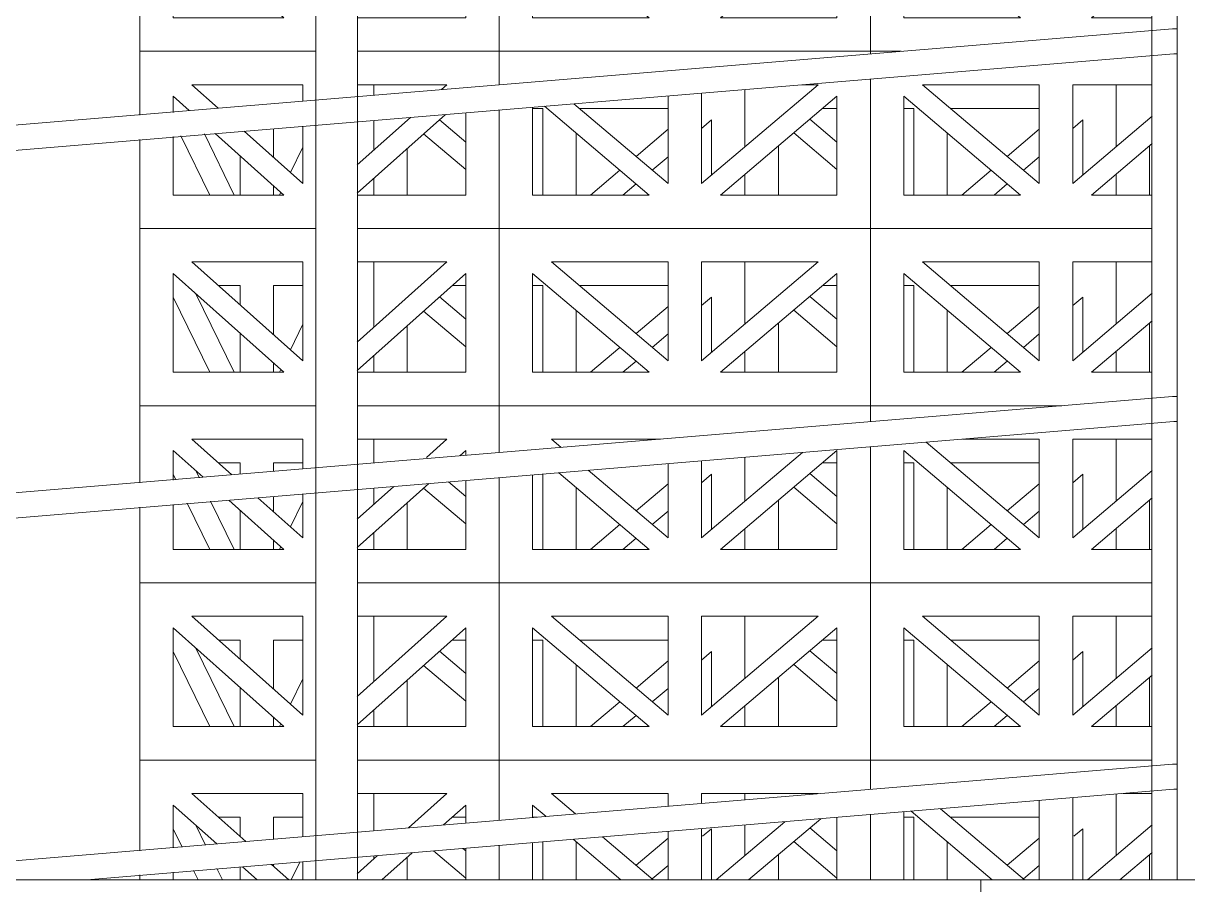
# Model space of a CAD drawing. Header units: millimetres. Extents: x -12186 to 152825, y -4386 to 9463.
# Drawn here: x 126877 to 127573, y -3 to 512 of the extents above; entities that cross this region are included whole.
import ezdxf

# ---------------------------------------------------------------- set-up
doc = ezdxf.new("R2010")
doc.units = ezdxf.units.MM
doc.linetypes.add('1000 Dashed', pattern=[2, 1, -1])
for name, color, linetype, lineweight in [('A-FLOR-HRAL', 11, 'Continuous', 5), ('A-FLOR-LEVL', 51, 'Continuous', 5), ('A-GLAZ-CURT', 52, 'Continuous', 5), ('A-WALL', 113, 'Continuous', 9)]:
    doc.layers.add(name, color=color, linetype=linetype, lineweight=lineweight)

# ---------------------------------------------------------------- blocks, each defined once
blk = doc.blocks.new('The BREEZEBLOCK Family1 - The BREEZEBLOCK Family1-V364-Section 4')
at = {"layer": 'A-GLAZ-CURT'}
for p, q in [((-31909.56, 51.3), (-31909.56, 14.56)), ((-31687.56, 14.56), (-31687.56, 51.64)), ((-31814.56, 37.47), (-31808.56, 37.47)), ((-31808.56, 37.47), (-31808.56, 0)), ((-31786.59, 37.47), (-31733.56, 37.47)), ((-31712.9, 26.07), (-31707.56, 30.6)), ((-31707.56, 30.6), (-31707.56, 0)), ((-31788.56, 0), (-31788.56, 22.73)), ((-31733.56, 24.97), (-31752.7, 8.74)), ((-31889.56, 0), (-31889.56, 15.1)), ((-31743.02, 0.54), (-31733.56, 8.56))]:
    blk.add_line(p, q, dxfattribs=at)
blk = doc.blocks.new('The BREEZEBLOCK Family1 - The BREEZEBLOCK Family1-V365-Section 4')
at = {"layer": 'A-GLAZ-CURT'}
for p, q in [((-32131.56, 51.64), (-32131.56, 47.85)), ((-31909.56, 14.56), (-31909.56, 51.3)), ((-32036.26, 37.47), (-32030.56, 37.47)), ((-32030.56, 37.47), (-32030.56, 0)), ((-32008.59, 37.47), (-31955.56, 37.47)), ((-32131.56, 32.81), (-32131.56, 14.56)), ((-32076.56, 17.34), (-32092.74, 31.05)), ((-31934.9, 26.07), (-31929.56, 30.6)), ((-31929.56, 30.6), (-31929.56, 0)), ((-32102.42, 22.85), (-32076.56, 0.93)), ((-32010.56, 0), (-32010.56, 22.73)), ((-31955.56, 24.97), (-31974.7, 8.74)), ((-32111.56, 0), (-32111.56, 15.1)), ((-31965.02, 0.54), (-31955.56, 8.56))]:
    blk.add_line(p, q, dxfattribs=at)
blk = doc.blocks.new('The BREEZEBLOCK Family1 - The BREEZEBLOCK Family1-V366-Section 4')
at = {"layer": 'A-GLAZ-CURT'}
for p, q in [((-32353.56, 51.64), (-32353.56, 29.35)), ((-32131.56, 47.85), (-32131.56, 51.64)), ((-32306.74, 37.47), (-32298.56, 37.47)), ((-32258.56, 37.47), (-32256.13, 37.47)), ((-32156.9, 26.07), (-32151.56, 30.6)), ((-32151.56, 30.6), (-32151.56, 0)), ((-32131.56, 14.56), (-32131.56, 32.81)), ((-32252.56, 22.73), (-32252.56, 0)), ((-32232.56, 0), (-32232.56, 22.73)), ((-32177.56, 24.97), (-32196.7, 8.74)), ((-32353.56, 14.32), (-32353.56, 12.6)), ((-32317.87, 17.29), (-32298.56, 0.93)), ((-32298.56, 17.34), (-32300.24, 18.76)), ((-32333.56, 0), (-32333.56, 13.53)), ((-32187.02, 0.54), (-32177.56, 8.56))]:
    blk.add_line(p, q, dxfattribs=at)
blk = doc.blocks.new('The BREEZEBLOCK Family1 - The BREEZEBLOCK Family1-1267695-Section 4')
at = {"layer": 'A-GLAZ-CURT'}
for p, q in [((-32353.56, 29.35), (-32353.56, 51.64)), ((-32446.43, 37.47), (-32433.56, 37.47)), ((-32433.56, 37.47), (-32433.56, 26.07)), ((-32413.56, 24.35), (-32413.56, 37.47)), ((-32413.56, 37.47), (-32396.06, 37.47)), ((-32473.56, 30.6), (-32468.19, 19.54)), ((-32454.16, 20.71), (-32459.95, 32.62)), ((-32353.56, 12.6), (-32353.56, 14.32)), ((-32433.56, 7.66), (-32433.56, 0)), ((-32413.56, 8.14), (-32413.56, 9.32)), ((-32397.87, 10.63), (-32403.03, 0)), ((-32461.43, 5.64), (-32458.69, 0)), ((-32444.09, 0), (-32447.4, 6.8))]:
    blk.add_line(p, q, dxfattribs=at)
blk = doc.blocks.new('The BREEZEBLOCK Family1 - The BREEZEBLOCK Family1-V371-Section 4')
at = {"layer": 'A-GLAZ-CURT'}
for p, q in [((-31909.56, 157.64), (-31909.56, 120.91)), ((-31687.56, 120.91), (-31687.56, 157.64)), ((-31814.56, 143.47), (-31808.56, 143.47)), ((-31808.56, 143.47), (-31808.56, 91.64)), ((-31786.59, 143.47), (-31733.56, 143.47)), ((-31713.56, 131.51), (-31707.56, 136.6)), ((-31707.56, 136.6), (-31707.56, 103.6)), ((-31788.56, 91.64), (-31788.56, 128.73)), ((-31733.56, 130.97), (-31752.7, 114.74)), ((-31889.56, 91.64), (-31889.56, 120.91)), ((-31743.02, 106.54), (-31733.56, 114.56)), ((-31762.39, 106.54), (-31779.96, 91.64)), ((-31909.56, 104.14), (-31909.56, 91.64)), ((-31760.59, 91.64), (-31752.7, 98.33)), ((-31687.56, 91.64), (-31687.56, 104.14))]:
    blk.add_line(p, q, dxfattribs=at)
blk = doc.blocks.new('The BREEZEBLOCK Family1 - The BREEZEBLOCK Family1-V372-Section 4')
at = {"layer": 'A-GLAZ-CURT'}
for p, q in [((-32131.56, 157.64), (-32131.56, 120.91)), ((-31909.56, 120.91), (-31909.56, 157.64)), ((-32085.17, 143.47), (-32076.56, 143.47)), ((-32036.26, 143.47), (-32030.56, 143.47)), ((-32030.56, 143.47), (-32030.56, 91.64)), ((-32008.59, 143.47), (-31955.56, 143.47)), ((-32076.56, 123.34), (-32092.74, 137.05)), ((-31935.56, 131.51), (-31929.56, 136.6)), ((-31929.56, 136.6), (-31929.56, 103.6)), ((-32102.42, 128.85), (-32076.56, 106.93)), ((-32010.56, 91.64), (-32010.56, 128.73)), ((-31955.56, 130.97), (-31974.7, 114.74)), ((-32111.56, 91.64), (-32111.56, 120.91)), ((-31965.02, 106.54), (-31955.56, 114.56)), ((-31984.39, 106.54), (-32001.96, 91.64)), ((-32131.56, 104.14), (-32131.56, 91.64)), ((-31982.59, 91.64), (-31974.7, 98.33)), ((-31909.56, 91.64), (-31909.56, 104.14))]:
    blk.add_line(p, q, dxfattribs=at)
blk = doc.blocks.new('The BREEZEBLOCK Family1 - The BREEZEBLOCK Family1-V373-Section 4')
at = {"layer": 'A-GLAZ-CURT'}
for p, q in [((-32353.56, 157.64), (-32353.56, 118.6)), ((-32131.56, 120.91), (-32131.56, 157.64)), ((-32306.74, 143.47), (-32298.56, 143.47)), ((-32258.56, 143.47), (-32252.56, 143.47)), ((-32252.56, 143.47), (-32252.56, 91.64)), ((-32230.59, 143.47), (-32177.56, 143.47)), ((-32298.56, 123.34), (-32314.32, 136.7)), ((-32157.56, 131.51), (-32151.56, 136.6)), ((-32151.56, 136.6), (-32151.56, 103.6)), ((-32323.76, 128.28), (-32298.56, 106.93)), ((-32232.56, 91.64), (-32232.56, 128.73)), ((-32177.56, 130.97), (-32196.7, 114.74)), ((-32333.56, 91.64), (-32333.56, 119.53)), ((-32187.02, 106.54), (-32177.56, 114.56)), ((-32206.39, 106.54), (-32223.96, 91.64)), ((-32353.56, 101.68), (-32353.56, 91.64)), ((-32204.59, 91.64), (-32196.7, 98.33)), ((-32131.56, 91.64), (-32131.56, 104.14))]:
    blk.add_line(p, q, dxfattribs=at)
blk = doc.blocks.new('The BREEZEBLOCK Family1 - The BREEZEBLOCK Family1-V374-Section 4')
at = {"layer": 'A-GLAZ-CURT'}
for p, q in [((-32353.56, 118.6), (-32353.56, 157.64)), ((-32446.43, 143.47), (-32433.56, 143.47)), ((-32433.56, 143.47), (-32433.56, 131.98)), ((-32413.56, 114.14), (-32413.56, 143.47)), ((-32413.56, 143.47), (-32396.06, 143.47)), ((-32473.56, 136.6), (-32451.7, 91.64)), ((-32437.11, 91.64), (-32459.95, 138.62)), ((-32396.06, 120.34), (-32403.46, 105.12)), ((-32433.56, 115.07), (-32433.56, 91.64)), ((-32353.56, 91.64), (-32353.56, 101.68)), ((-32413.56, 91.64), (-32413.56, 97.22)), ((-32409.2, 93.32), (-32410.02, 91.64))]:
    blk.add_line(p, q, dxfattribs=at)
blk = doc.blocks.new('The BREEZEBLOCK Family1 - The BREEZEBLOCK Family1-V379-Section 4')
at = {"layer": 'A-GLAZ-CURT'}
for p, q in [((-31909.56, 263.64), (-31909.56, 226.56)), ((-31687.56, 226.56), (-31687.56, 263.64)), ((-31814.56, 249.47), (-31808.56, 249.47)), ((-31808.56, 249.47), (-31808.56, 197.64)), ((-31786.59, 249.47), (-31733.56, 249.47)), ((-31733.56, 236.97), (-31752.7, 220.74)), ((-31713.56, 237.51), (-31707.56, 242.6)), ((-31707.56, 242.6), (-31707.56, 209.6)), ((-31788.56, 197.64), (-31788.56, 234.73)), ((-31889.56, 197.64), (-31889.56, 227.1)), ((-31743.02, 212.54), (-31733.56, 220.56)), ((-31909.56, 210.14), (-31909.56, 197.64)), ((-31762.39, 212.54), (-31779.96, 197.64)), ((-31687.56, 197.64), (-31687.56, 210.14)), ((-31760.59, 197.64), (-31752.7, 204.33))]:
    blk.add_line(p, q, dxfattribs=at)
blk = doc.blocks.new('The BREEZEBLOCK Family1 - The BREEZEBLOCK Family1-V380-Section 4')
at = {"layer": 'A-GLAZ-CURT'}
for p, q in [((-31909.56, 226.56), (-31909.56, 263.64)), ((-32131.56, 252.81), (-32131.56, 226.56)), ((-32085.17, 249.47), (-32076.56, 249.47)), ((-32036.26, 249.47), (-32030.56, 249.47)), ((-32030.56, 249.47), (-32030.56, 197.64)), ((-32008.59, 249.47), (-31955.56, 249.47)), ((-32076.56, 229.34), (-32092.74, 243.05)), ((-31955.56, 236.97), (-31974.7, 220.74)), ((-31935.56, 237.51), (-31929.56, 242.6)), ((-31929.56, 242.6), (-31929.56, 209.6)), ((-32102.42, 234.85), (-32076.56, 212.93)), ((-32010.56, 197.64), (-32010.56, 234.73)), ((-32111.56, 197.64), (-32111.56, 227.1)), ((-31965.02, 212.54), (-31955.56, 220.56)), ((-32131.56, 210.14), (-32131.56, 197.64)), ((-31984.39, 212.54), (-32001.96, 197.64)), ((-31909.56, 197.64), (-31909.56, 210.14)), ((-31982.59, 197.64), (-31974.7, 204.33))]:
    blk.add_line(p, q, dxfattribs=at)
blk = doc.blocks.new('The BREEZEBLOCK Family1 - The BREEZEBLOCK Family1-V381-Section 4')
at = {"layer": 'A-GLAZ-CURT'}
for p, q in [((-32353.56, 263.64), (-32353.56, 249.35)), ((-32131.56, 226.56), (-32131.56, 252.81)), ((-32298.56, 229.34), (-32308.83, 238.04)), ((-32252.56, 242.73), (-32252.56, 197.64)), ((-32177.56, 236.97), (-32196.7, 220.74)), ((-32157.56, 237.51), (-32151.56, 242.6)), ((-32151.56, 242.6), (-32151.56, 209.6)), ((-32353.56, 234.32), (-32353.56, 224.6)), ((-32323.76, 234.28), (-32298.56, 212.93)), ((-32232.56, 197.64), (-32232.56, 234.73)), ((-32333.56, 197.64), (-32333.56, 225.53)), ((-32187.02, 212.54), (-32177.56, 220.56)), ((-32206.39, 212.54), (-32223.96, 197.64)), ((-32131.56, 197.64), (-32131.56, 210.14)), ((-32353.56, 207.68), (-32353.56, 197.64)), ((-32204.59, 197.64), (-32196.7, 204.33))]:
    blk.add_line(p, q, dxfattribs=at)
blk = doc.blocks.new('The BREEZEBLOCK Family1 - The BREEZEBLOCK Family1-V382-Section 4')
at = {"layer": 'A-GLAZ-CURT'}
for p, q in [((-32353.56, 249.35), (-32353.56, 263.64)), ((-32457.9, 240.4), (-32459.95, 244.62)), ((-32446.43, 249.47), (-32433.56, 249.47)), ((-32433.56, 249.47), (-32433.56, 242.69)), ((-32413.56, 244.35), (-32413.56, 249.47)), ((-32413.56, 249.47), (-32396.06, 249.47)), ((-32473.56, 242.6), (-32471.93, 239.23)), ((-32353.56, 224.6), (-32353.56, 234.32)), ((-32465.16, 225.32), (-32451.7, 197.64)), ((-32437.11, 197.64), (-32451.14, 226.49)), ((-32413.56, 220.14), (-32413.56, 229.32)), ((-32396.06, 226.34), (-32403.46, 211.12)), ((-32433.56, 221.07), (-32433.56, 197.64)), ((-32413.56, 197.64), (-32413.56, 203.22)), ((-32353.56, 197.64), (-32353.56, 207.68)), ((-32409.2, 199.32), (-32410.02, 197.64))]:
    blk.add_line(p, q, dxfattribs=at)
blk = doc.blocks.new('The BREEZEBLOCK Family1 - The BREEZEBLOCK Family1-V389-Section 4')
at = {"layer": 'A-GLAZ-CURT'}
for p, q in [((-31909.56, 369.64), (-31909.56, 332.56)), ((-31687.56, 332.56), (-31687.56, 369.64)), ((-31814.56, 355.47), (-31808.56, 355.47)), ((-31808.56, 355.47), (-31808.56, 307.49)), ((-31786.59, 355.47), (-31733.56, 355.47)), ((-31713.56, 343.51), (-31707.56, 348.6)), ((-31707.56, 348.6), (-31707.56, 315.6)), ((-31733.56, 342.97), (-31752.7, 326.74)), ((-31788.56, 307.49), (-31788.56, 340.73)), ((-31889.56, 303.64), (-31889.56, 333.1)), ((-31743.02, 318.54), (-31733.56, 326.56)), ((-31909.56, 316.14), (-31909.56, 303.64)), ((-31762.39, 318.54), (-31775.42, 307.49)), ((-31687.56, 307.16), (-31687.56, 316.14)), ((-31756.06, 307.48), (-31752.7, 310.33))]:
    blk.add_line(p, q, dxfattribs=at)
blk = doc.blocks.new('The BREEZEBLOCK Family1 - The BREEZEBLOCK Family1-V390-Section 4')
at = {"layer": 'A-GLAZ-CURT'}
for p, q in [((-32131.56, 369.64), (-32131.56, 332.56)), ((-31909.56, 332.56), (-31909.56, 369.64)), ((-32085.17, 355.47), (-32076.56, 355.47)), ((-32036.26, 355.47), (-32030.56, 355.47)), ((-32030.56, 355.47), (-32030.56, 303.64)), ((-32008.59, 355.47), (-31955.56, 355.47)), ((-32076.56, 335.34), (-32092.74, 349.05)), ((-31935.56, 343.51), (-31929.56, 348.6)), ((-31929.56, 348.6), (-31929.56, 315.6)), ((-31955.56, 342.97), (-31974.7, 326.74)), ((-32102.42, 340.85), (-32076.56, 318.93)), ((-32010.56, 303.64), (-32010.56, 340.73)), ((-32111.56, 303.64), (-32111.56, 333.1)), ((-31965.02, 318.54), (-31955.56, 326.56)), ((-32131.56, 316.14), (-32131.56, 303.64)), ((-31984.39, 318.54), (-32001.96, 303.64)), ((-31909.56, 303.64), (-31909.56, 316.14)), ((-31982.59, 303.64), (-31974.7, 310.33))]:
    blk.add_line(p, q, dxfattribs=at)
blk = doc.blocks.new('The BREEZEBLOCK Family1 - The BREEZEBLOCK Family1-V391-Section 4')
at = {"layer": 'A-GLAZ-CURT'}
for p, q in [((-32353.56, 369.64), (-32353.56, 330.6)), ((-32131.56, 332.56), (-32131.56, 369.64)), ((-32306.74, 355.47), (-32298.56, 355.47)), ((-32258.56, 355.47), (-32252.56, 355.47)), ((-32252.56, 355.47), (-32252.56, 303.64)), ((-32230.59, 355.47), (-32177.56, 355.47)), ((-32298.56, 335.34), (-32314.32, 348.7)), ((-32157.56, 343.51), (-32151.56, 348.6)), ((-32151.56, 348.6), (-32151.56, 315.6)), ((-32177.56, 342.97), (-32196.7, 326.74)), ((-32323.76, 340.28), (-32298.56, 318.93)), ((-32232.56, 303.64), (-32232.56, 340.73)), ((-32333.56, 303.64), (-32333.56, 331.53)), ((-32187.02, 318.54), (-32177.56, 326.56)), ((-32353.56, 313.68), (-32353.56, 303.64)), ((-32206.39, 318.54), (-32223.96, 303.64)), ((-32131.56, 303.64), (-32131.56, 316.14)), ((-32204.59, 303.64), (-32196.7, 310.33))]:
    blk.add_line(p, q, dxfattribs=at)
blk = doc.blocks.new('The BREEZEBLOCK Family1 - The BREEZEBLOCK Family1-V392-Section 4')
at = {"layer": 'A-GLAZ-CURT'}
for p, q in [((-31909.56, 438.56), (-31909.56, 475.64)), ((-32131.56, 472.81), (-32131.56, 438.56)), ((-32085.17, 461.47), (-32076.56, 461.47)), ((-32036.26, 461.47), (-32030.56, 461.47)), ((-32030.56, 461.47), (-32030.56, 409.64)), ((-32008.59, 461.47), (-31955.56, 461.47)), ((-32076.56, 441.34), (-32092.74, 455.05)), ((-31935.56, 449.51), (-31929.56, 454.6)), ((-31929.56, 454.6), (-31929.56, 421.6)), ((-32102.42, 446.85), (-32076.56, 424.93)), ((-32010.56, 409.64), (-32010.56, 446.73)), ((-31955.56, 448.97), (-31974.7, 432.74)), ((-32111.56, 409.64), (-32111.56, 439.1)), ((-31965.02, 424.54), (-31955.56, 432.56)), ((-32131.56, 422.14), (-32131.56, 409.64)), ((-31984.39, 424.54), (-32001.96, 409.64)), ((-31909.56, 409.64), (-31909.56, 422.14)), ((-31982.59, 409.64), (-31974.7, 416.33))]:
    blk.add_line(p, q, dxfattribs=at)
blk = doc.blocks.new('The BREEZEBLOCK Family1 - The BREEZEBLOCK Family1-V393-Section 4')
at = {"layer": 'A-GLAZ-CURT'}
for p, q in [((-32353.56, 475.64), (-32353.56, 469.35)), ((-32131.56, 438.56), (-32131.56, 472.81)), ((-32258.56, 461.47), (-32252.56, 461.47)), ((-32252.56, 461.47), (-32252.56, 409.64)), ((-32230.59, 461.47), (-32177.56, 461.47)), ((-32353.56, 454.32), (-32353.56, 436.6)), ((-32298.56, 441.34), (-32314.32, 454.7)), ((-32157.56, 449.51), (-32151.56, 454.6)), ((-32151.56, 454.6), (-32151.56, 421.6)), ((-32323.76, 446.28), (-32298.56, 424.93)), ((-32232.56, 409.64), (-32232.56, 446.73)), ((-32177.56, 448.97), (-32196.7, 432.74)), ((-32333.56, 409.64), (-32333.56, 437.53)), ((-32187.02, 424.54), (-32177.56, 432.56)), ((-32353.56, 419.68), (-32353.56, 409.64)), ((-32206.39, 424.54), (-32223.96, 409.64)), ((-32131.56, 409.64), (-32131.56, 422.14)), ((-32204.59, 409.64), (-32196.7, 416.33))]:
    blk.add_line(p, q, dxfattribs=at)
blk = doc.blocks.new('The BREEZEBLOCK Family1 - The BREEZEBLOCK Family1-V394-Section 4')
at = {"layer": 'A-GLAZ-CURT'}
for p, q in [((-32353.56, 469.35), (-32353.56, 475.64)), ((-32353.56, 436.6), (-32353.56, 454.32)), ((-32437.11, 409.64), (-32454.88, 446.18)), ((-32413.56, 432.14), (-32413.56, 449.32)), ((-32468.9, 445.01), (-32451.7, 409.64)), ((-32433.56, 433.07), (-32433.56, 409.64)), ((-32396.06, 438.34), (-32403.46, 423.12)), ((-32353.56, 409.64), (-32353.56, 419.68)), ((-32413.56, 409.64), (-32413.56, 415.22)), ((-32409.2, 411.32), (-32410.02, 409.64))]:
    blk.add_line(p, q, dxfattribs=at)
blk = doc.blocks.new('The BREEZEBLOCK Family1 - The BREEZEBLOCK Family1-V439-Section 4')
at = {"layer": 'A-GLAZ-CURT'}
for p, q in [((-31887.97, 71.64), (-32056.56, 71.64)), ((-32056.56, 71.64), (-32056.56, 54.1)), ((-31834.56, 71.64), (-31848.06, 71.64)), ((-31834.56, 0), (-31834.56, 71.64)), ((-31935.56, 0), (-31935.56, 49.14)), ((-31905.48, 51.64), (-31887.97, 51.64)), ((-31964.39, 0), (-32014.59, 42.55)), ((-31955.56, 47.47), (-31955.56, 0)), ((-32056.56, 39.06), (-32056.56, 0)), ((-32036.56, 0), (-32036.56, 40.72)), ((-32032.22, 41.08), (-31983.75, 0)), ((-31887.97, 32.86), (-31926.74, 0)), ((-31907.37, 0), (-31887.97, 16.45))]:
    blk.add_line(p, q, dxfattribs=at)
blk = doc.blocks.new('The BREEZEBLOCK Family1 - The BREEZEBLOCK Family1-V440-Section 4')
at = {"layer": 'A-GLAZ-CURT'}
for p, q in [((-32056.56, 71.64), (-32278.56, 71.64)), ((-32278.56, 71.64), (-32278.56, 35.6)), ((-32056.56, 54.1), (-32056.56, 71.64)), ((-32232.88, 39.41), (-32247.31, 51.64)), ((-32247.31, 51.64), (-32177.56, 51.64)), ((-32177.56, 51.64), (-32177.56, 44.02)), ((-32157.56, 45.69), (-32157.56, 51.64)), ((-32157.56, 51.64), (-32087.81, 51.64)), ((-32258.56, 37.27), (-32258.56, 44.77)), ((-32258.56, 44.77), (-32250.51, 37.94)), ((-32129.37, 0), (-32086.21, 36.59)), ((-32076.56, 37.39), (-32076.56, 0)), ((-32056.56, 0), (-32056.56, 39.06)), ((-32177.56, 28.98), (-32177.56, 0)), ((-32157.56, 0), (-32157.56, 30.64)), ((-32107.68, 34.8), (-32148.74, 0)), ((-32258.56, 0), (-32258.56, 22.23)), ((-32234.36, 24.25), (-32205.75, 0)), ((-32186.39, 0), (-32216.73, 25.72)), ((-32278.56, 20.57), (-32278.56, 0))]:
    blk.add_line(p, q, dxfattribs=at)
blk = doc.blocks.new('The BREEZEBLOCK Family1 - The BREEZEBLOCK Family1-1267697-Section 4')
at = {"layer": 'A-GLAZ-CURT'}
for p, q in [((-32387.97, 71.64), (-32493.56, 71.64)), ((-32493.56, 71.64), (-32493.56, 17.43)), ((-32278.56, 71.64), (-32363.6, 71.64)), ((-32278.56, 35.6), (-32278.56, 71.64)), ((-32430.18, 22.97), (-32462.31, 51.64)), ((-32462.31, 51.64), (-32396.06, 51.64)), ((-32396.06, 51.64), (-32396.06, 26.07)), ((-32363.6, 51.64), (-32309.81, 51.64)), ((-32309.81, 51.64), (-32332.86, 31.08)), ((-32473.56, 19.1), (-32473.56, 44.77)), ((-32473.56, 44.77), (-32447.52, 21.52)), ((-32311.95, 32.82), (-32298.56, 44.77)), ((-32298.56, 44.77), (-32298.56, 33.94)), ((-32351.44, 14.5), (-32363.6, 3.64)), ((-32348.72, 0), (-32330.53, 16.24)), ((-32298.56, 18.9), (-32298.56, 0)), ((-32278.56, 0), (-32278.56, 20.57)), ((-32432.11, 7.78), (-32423.4, 0)), ((-32404.45, 0), (-32414.78, 9.22)), ((-32396.06, 10.78), (-32396.06, 0)), ((-32493.56, 2.96), (-32493.56, 0)), ((-32473.56, 0), (-32473.56, 4.63))]:
    blk.add_line(p, q, dxfattribs=at)
blk = doc.blocks.new('The BREEZEBLOCK Family1 - The BREEZEBLOCK Family1-V447-Section 4')
at = {"layer": 'A-GLAZ-CURT'}
for p, q in [((-31887.97, 177.64), (-32056.56, 177.64)), ((-32056.56, 177.64), (-32056.56, 71.64)), ((-31834.56, 177.64), (-31848.06, 177.64)), ((-31834.56, 87.5), (-31834.56, 177.64)), ((-31955.56, 98.52), (-32025.31, 157.64)), ((-32025.31, 157.64), (-31955.56, 157.64)), ((-31955.56, 157.64), (-31955.56, 98.52)), ((-31935.56, 98.52), (-31935.56, 157.64)), ((-31935.56, 157.64), (-31887.97, 157.64)), ((-32036.56, 91.64), (-32036.56, 150.77)), ((-32036.56, 150.77), (-31966.81, 91.64)), ((-31887.97, 138.86), (-31935.56, 98.52)), ((-31924.31, 91.64), (-31887.97, 122.45)), ((-31966.81, 91.64), (-32036.56, 91.64)), ((-31887.97, 91.64), (-31924.31, 91.64)), ((-32056.56, 71.64), (-31887.97, 71.64)), ((-31848.06, 71.64), (-31834.56, 71.64))]:
    blk.add_line(p, q, dxfattribs=at)
blk = doc.blocks.new('The BREEZEBLOCK Family1 - The BREEZEBLOCK Family1-V448-Section 4')
at = {"layer": 'A-GLAZ-CURT'}
for p, q in [((-32056.56, 177.64), (-32278.56, 177.64)), ((-32278.56, 177.64), (-32278.56, 71.64)), ((-32056.56, 71.64), (-32056.56, 177.64)), ((-32177.56, 98.52), (-32247.31, 157.64)), ((-32247.31, 157.64), (-32177.56, 157.64)), ((-32177.56, 157.64), (-32177.56, 98.52)), ((-32087.81, 157.64), (-32157.56, 98.52)), ((-32157.56, 98.52), (-32157.56, 157.64)), ((-32157.56, 157.64), (-32087.81, 157.64)), ((-32258.56, 91.64), (-32258.56, 150.77)), ((-32258.56, 150.77), (-32188.81, 91.64)), ((-32146.31, 91.64), (-32076.56, 150.77)), ((-32076.56, 150.77), (-32076.56, 91.64)), ((-32188.81, 91.64), (-32258.56, 91.64)), ((-32076.56, 91.64), (-32146.31, 91.64)), ((-32278.56, 71.64), (-32056.56, 71.64))]:
    blk.add_line(p, q, dxfattribs=at)
blk = doc.blocks.new('The BREEZEBLOCK Family1 - The BREEZEBLOCK Family1-V449-Section 4')
at = {"layer": 'A-GLAZ-CURT'}
for p, q in [((-32387.97, 177.64), (-32493.56, 177.64)), ((-32493.56, 177.64), (-32493.56, 71.64)), ((-32278.56, 177.64), (-32363.6, 177.64)), ((-32278.56, 71.64), (-32278.56, 177.64)), ((-32396.06, 98.52), (-32462.31, 157.64)), ((-32462.31, 157.64), (-32396.06, 157.64)), ((-32396.06, 157.64), (-32396.06, 98.52)), ((-32309.81, 157.64), (-32363.6, 109.64)), ((-32363.6, 157.64), (-32309.81, 157.64)), ((-32473.56, 91.64), (-32473.56, 150.77)), ((-32473.56, 150.77), (-32407.31, 91.64)), ((-32363.6, 92.72), (-32298.56, 150.77)), ((-32298.56, 150.77), (-32298.56, 91.64)), ((-32407.31, 91.64), (-32473.56, 91.64)), ((-32298.56, 91.64), (-32363.6, 91.64)), ((-32493.56, 71.64), (-32387.97, 71.64)), ((-32363.6, 71.64), (-32278.56, 71.64))]:
    blk.add_line(p, q, dxfattribs=at)
blk = doc.blocks.new('The BREEZEBLOCK Family1 - The BREEZEBLOCK Family1-V452-Section 4')
at = {"layer": 'A-GLAZ-CURT'}
for p, q in [((-31942.09, 283.64), (-32056.56, 283.64)), ((-32056.56, 283.64), (-32056.56, 274.1)), ((-31834.56, 283.64), (-31848.06, 283.64)), ((-31834.56, 177.64), (-31834.56, 283.64)), ((-32056.56, 259.06), (-32056.56, 177.64)), ((-31955.56, 204.52), (-32023.18, 261.84)), ((-32001.52, 263.64), (-31955.56, 263.64)), ((-31955.56, 263.64), (-31955.56, 204.52)), ((-31935.56, 204.52), (-31935.56, 263.64)), ((-31935.56, 263.64), (-31887.97, 263.64)), ((-32036.56, 197.64), (-32036.56, 256.77)), ((-32036.56, 256.77), (-31966.81, 197.64)), ((-31887.97, 244.86), (-31935.56, 204.52)), ((-31924.31, 197.64), (-31887.97, 228.45)), ((-31966.81, 197.64), (-32036.56, 197.64)), ((-31887.97, 197.64), (-31924.31, 197.64)), ((-32056.56, 177.64), (-31887.97, 177.64)), ((-31848.06, 177.64), (-31834.56, 177.64))]:
    blk.add_line(p, q, dxfattribs=at)
blk = doc.blocks.new('The BREEZEBLOCK Family1 - The BREEZEBLOCK Family1-V453-Section 4')
at = {"layer": 'A-GLAZ-CURT'}
for p, q in [((-32056.56, 283.64), (-32278.56, 283.64)), ((-32278.56, 283.64), (-32278.56, 255.6)), ((-32056.56, 274.1), (-32056.56, 283.64)), ((-32241.47, 258.69), (-32247.31, 263.64)), ((-32247.31, 263.64), (-32182.09, 263.64)), ((-32056.56, 177.64), (-32056.56, 259.06)), ((-32097.22, 255.67), (-32157.56, 204.52)), ((-32146.31, 197.64), (-32076.56, 256.77)), ((-32076.56, 256.77), (-32076.56, 197.64)), ((-32177.56, 204.52), (-32225.32, 245)), ((-32177.56, 248.98), (-32177.56, 204.52)), ((-32157.56, 204.52), (-32157.56, 250.64)), ((-32278.56, 240.57), (-32278.56, 177.64)), ((-32258.56, 197.64), (-32258.56, 242.23)), ((-32242.95, 243.53), (-32188.81, 197.64)), ((-32188.81, 197.64), (-32258.56, 197.64)), ((-32076.56, 197.64), (-32146.31, 197.64)), ((-32278.56, 177.64), (-32056.56, 177.64))]:
    blk.add_line(p, q, dxfattribs=at)
blk = doc.blocks.new('The BREEZEBLOCK Family1 - The BREEZEBLOCK Family1-V454-Section 4')
at = {"layer": 'A-GLAZ-CURT'}
for p, q in [((-32387.97, 283.64), (-32493.56, 283.64)), ((-32493.56, 283.64), (-32493.56, 237.43)), ((-32278.56, 283.64), (-32363.6, 283.64)), ((-32278.56, 255.6), (-32278.56, 283.64)), ((-32438.38, 242.28), (-32462.31, 263.64)), ((-32462.31, 263.64), (-32396.06, 263.64)), ((-32396.06, 263.64), (-32396.06, 245.81)), ((-32363.6, 263.64), (-32309.81, 263.64)), ((-32309.81, 263.64), (-32322.04, 252.73)), ((-32473.56, 239.1), (-32473.56, 256.77)), ((-32473.56, 256.77), (-32455.72, 240.84)), ((-32302.06, 253.64), (-32298.56, 256.77)), ((-32298.56, 256.77), (-32298.56, 253.94)), ((-32363.6, 198.72), (-32320.64, 237.06)), ((-32298.56, 238.9), (-32298.56, 197.64)), ((-32278.56, 177.64), (-32278.56, 240.57)), ((-32396.06, 230.78), (-32396.06, 204.52)), ((-32341.55, 235.32), (-32363.48, 215.75)), ((-32493.56, 222.96), (-32493.56, 177.64)), ((-32473.56, 197.64), (-32473.56, 224.63)), ((-32440.31, 227.09), (-32407.31, 197.64)), ((-32396.06, 204.52), (-32422.98, 228.54)), ((-32407.31, 197.64), (-32473.56, 197.64)), ((-32298.56, 197.64), (-32363.6, 197.64)), ((-32493.56, 177.64), (-32387.97, 177.64)), ((-32363.6, 177.64), (-32278.56, 177.64))]:
    blk.add_line(p, q, dxfattribs=at)
blk = doc.blocks.new('The BREEZEBLOCK Family1 - The BREEZEBLOCK Family1-V462-Section 4')
at = {"layer": 'A-GLAZ-CURT'}
for p, q in [((-31887.97, 389.64), (-32056.56, 389.64)), ((-32056.56, 389.64), (-32056.56, 283.64)), ((-31834.56, 389.64), (-31848.06, 389.64)), ((-31834.56, 307.5), (-31834.56, 389.64)), ((-31955.56, 310.52), (-32025.31, 369.64)), ((-32025.31, 369.64), (-31955.56, 369.64)), ((-31955.56, 369.64), (-31955.56, 310.52)), ((-31935.56, 310.52), (-31935.56, 369.64)), ((-31935.56, 369.64), (-31887.97, 369.64)), ((-32036.56, 303.64), (-32036.56, 362.77)), ((-32036.56, 362.77), (-31966.81, 303.64)), ((-31887.97, 350.86), (-31935.56, 310.52)), ((-31924.31, 303.64), (-31887.97, 334.45)), ((-31966.81, 303.64), (-32036.56, 303.64)), ((-31887.97, 303.64), (-31924.31, 303.64)), ((-31834.56, 283.64), (-31834.56, 292.5)), ((-32056.56, 283.64), (-31942.09, 283.64)), ((-31848.06, 283.64), (-31834.56, 283.64))]:
    blk.add_line(p, q, dxfattribs=at)
blk = doc.blocks.new('The BREEZEBLOCK Family1 - The BREEZEBLOCK Family1-V463-Section 4')
at = {"layer": 'A-GLAZ-CURT'}
for p, q in [((-32038.09, 495.64), (-32056.56, 495.64)), ((-32056.56, 495.64), (-32056.56, 494.1)), ((-31834.56, 495.64), (-31848.06, 495.64)), ((-31834.56, 389.64), (-31834.56, 495.64)), ((-32056.56, 479.06), (-32056.56, 389.64)), ((-31955.56, 416.52), (-32025.31, 475.64)), ((-32025.31, 475.64), (-31955.56, 475.64)), ((-31955.56, 475.64), (-31955.56, 416.52)), ((-31935.56, 416.52), (-31935.56, 475.64)), ((-31935.56, 475.64), (-31887.97, 475.64)), ((-32036.56, 409.64), (-32036.56, 468.77)), ((-32036.56, 468.77), (-31966.81, 409.64)), ((-31887.97, 456.86), (-31935.56, 416.52)), ((-31924.31, 409.64), (-31887.97, 440.45)), ((-31966.81, 409.64), (-32036.56, 409.64)), ((-31887.97, 409.64), (-31924.31, 409.64)), ((-32056.56, 389.64), (-31887.97, 389.64)), ((-31848.06, 389.64), (-31834.56, 389.64))]:
    blk.add_line(p, q, dxfattribs=at)
blk = doc.blocks.new('The BREEZEBLOCK Family1 - The BREEZEBLOCK Family1-V464-Section 4')
at = {"layer": 'A-GLAZ-CURT'}
for p, q in [((-32056.56, 495.64), (-32278.56, 495.64)), ((-32278.56, 495.64), (-32278.56, 475.6)), ((-32056.56, 494.1), (-32056.56, 495.64)), ((-32087.81, 475.64), (-32157.56, 416.52)), ((-32097.57, 475.64), (-32087.81, 475.64)), ((-32056.56, 389.64), (-32056.56, 479.06)), ((-32177.56, 468.98), (-32177.56, 416.52)), ((-32157.56, 416.52), (-32157.56, 470.64)), ((-32146.31, 409.64), (-32076.56, 468.77)), ((-32076.56, 468.77), (-32076.56, 409.64)), ((-32278.56, 460.57), (-32278.56, 389.64)), ((-32258.56, 409.64), (-32258.56, 462.23)), ((-32251.54, 462.82), (-32188.81, 409.64)), ((-32177.56, 416.52), (-32233.91, 464.28)), ((-32188.81, 409.64), (-32258.56, 409.64)), ((-32076.56, 409.64), (-32146.31, 409.64)), ((-32278.56, 389.64), (-32056.56, 389.64))]:
    blk.add_line(p, q, dxfattribs=at)
blk = doc.blocks.new('The BREEZEBLOCK Family1 - The BREEZEBLOCK Family1-V465-Section 4')
at = {"layer": 'A-GLAZ-CURT'}
for p, q in [((-32387.97, 495.64), (-32493.56, 495.64)), ((-32493.56, 495.64), (-32493.56, 457.43)), ((-32278.56, 495.64), (-32363.6, 495.64)), ((-32278.56, 475.6), (-32278.56, 495.64)), ((-32446.58, 461.6), (-32462.31, 475.64)), ((-32462.31, 475.64), (-32396.06, 475.64)), ((-32396.06, 475.64), (-32396.06, 465.81)), ((-32363.6, 475.64), (-32309.81, 475.64)), ((-32309.81, 475.64), (-32313.08, 472.73)), ((-32473.56, 459.1), (-32473.56, 468.77)), ((-32473.56, 468.77), (-32463.91, 460.16)), ((-32278.56, 389.64), (-32278.56, 460.57)), ((-32363.6, 410.72), (-32310.76, 457.88)), ((-32331.66, 456.14), (-32363.6, 427.64)), ((-32298.56, 458.9), (-32298.56, 409.64)), ((-32448.51, 446.41), (-32407.31, 409.64)), ((-32396.06, 416.52), (-32431.18, 447.85)), ((-32396.06, 450.78), (-32396.06, 416.52)), ((-32493.56, 442.96), (-32493.56, 389.64)), ((-32473.56, 409.64), (-32473.56, 444.63)), ((-32407.31, 409.64), (-32473.56, 409.64)), ((-32298.56, 409.64), (-32363.6, 409.64)), ((-32493.56, 389.64), (-32387.97, 389.64)), ((-32363.6, 389.64), (-32278.56, 389.64))]:
    blk.add_line(p, q, dxfattribs=at)
blk = doc.blocks.new('The BREEZEBLOCK Family1 - The BREEZEBLOCK Family1-V473-Section 4')
at = {"layer": 'A-GLAZ-CURT'}
for p, q in [((-31887.75, 601.64), (-32056.56, 601.64)), ((-32056.56, 601.64), (-32056.56, 495.64)), ((-31834.56, 601.64), (-31848.06, 601.64)), ((-31834.56, 527.5), (-31834.56, 601.64)), ((-31955.56, 522.52), (-32025.31, 581.64)), ((-32025.31, 581.64), (-31955.56, 581.64)), ((-31955.56, 581.64), (-31955.56, 522.52)), ((-31935.56, 522.52), (-31935.56, 581.64)), ((-31935.56, 581.64), (-31887.97, 581.64)), ((-32036.56, 515.64), (-32036.56, 574.77)), ((-32036.56, 574.77), (-31966.81, 515.64)), ((-31887.97, 562.86), (-31935.56, 522.52)), ((-31924.31, 515.64), (-31887.97, 546.45)), ((-31966.81, 515.64), (-32036.56, 515.64)), ((-31887.97, 515.64), (-31924.31, 515.64)), ((-31834.56, 495.64), (-31834.56, 512.5)), ((-32056.56, 495.64), (-32038.09, 495.64)), ((-31848.06, 495.64), (-31834.56, 495.64))]:
    blk.add_line(p, q, dxfattribs=at)
blk = doc.blocks.new('The BREEZEBLOCK Family1 - The BREEZEBLOCK Family1-V474-Section 4')
at = {"layer": 'A-GLAZ-CURT'}
for p, q in [((-32387.85, 601.64), (-32493.56, 601.64)), ((-32493.56, 601.64), (-32493.56, 495.64)), ((-32278.56, 601.64), (-32363.6, 601.64)), ((-32278.56, 495.64), (-32278.56, 601.64)), ((-32396.06, 522.52), (-32462.31, 581.64)), ((-32462.31, 581.64), (-32396.06, 581.64)), ((-32396.06, 581.64), (-32396.06, 522.52)), ((-32309.81, 581.64), (-32363.6, 533.64)), ((-32363.6, 581.64), (-32309.81, 581.64)), ((-32473.56, 515.64), (-32473.56, 574.77)), ((-32473.56, 574.77), (-32407.31, 515.64)), ((-32363.6, 516.72), (-32298.56, 574.77)), ((-32298.56, 574.77), (-32298.56, 515.64)), ((-32407.31, 515.64), (-32473.56, 515.64)), ((-32298.56, 515.64), (-32363.6, 515.64)), ((-32493.56, 495.64), (-32387.97, 495.64)), ((-32363.6, 495.64), (-32278.56, 495.64))]:
    blk.add_line(p, q, dxfattribs=at)
blk = doc.blocks.new('Railing - 25mm-V532-Section 4')
at = {"layer": 'A-FLOR-HRAL'}
for p, q in [((-31873.06, 930), (-31873.06, 0)), ((-31873.06, 930), (-31848.06, 930)), ((-31848.06, 0), (-31848.06, 930))]:
    blk.add_line(p, q, dxfattribs=at)
blk = doc.blocks.new('Railing - Railing-1356895-Section 4')
blk.add_blockref('Railing - 25mm-V532-Section 4', (0, 0))
blk = doc.blocks.new('Railing - 25mm-1357133-Section 4')
at = {"layer": 'A-FLOR-HRAL'}
for p, q in [((-32388.29, 0), (-32388.29, 648.79)), ((-32363.29, 650.87), (-32363.29, 0))]:
    blk.add_line(p, q, dxfattribs=at)
at = {"layer": 'A-FLOR-HRAL', "flags": 128}
for points in [[(-32388.29, 648.79), (-32387.97, 648.81), (-32385.56, 649.01), (-32381.21, 649.37), (-32375.79, 649.83)], [(-32375.79, 649.83), (-32370.36, 650.28), (-32366.01, 650.64), (-32363.6, 650.84)]]:
    blk.add_lwpolyline(points, dxfattribs=at)
blk = doc.blocks.new('Railing - 25mm-V539-Section 4')
at = {"layer": 'A-FLOR-HRAL'}
for p, q in [((-31888.29, 0), (-31888.29, 690.45)), ((-31875.79, 691.49), (-31872.99, 691.73))]:
    blk.add_line(p, q, dxfattribs=at)
at = {"layer": 'A-FLOR-HRAL', "flags": 128}
blk.add_lwpolyline([(-31888.29, 690.45), (-31887.97, 690.48), (-31885.56, 690.68), (-31881.21, 691.04), (-31875.79, 691.49)], dxfattribs=at)
blk = doc.blocks.new('Railing - Railing-1357482-Section 4')
at = {"layer": 'A-FLOR-HRAL'}
for p, q in [((-31875.79, 509.17), (-37985.79, 0)), ((-31873.06, 509.17), (-31875.79, 509.17)), ((-37805.16, 0), (-31875.16, 494.17)), ((-31875.16, 494.17), (-31873.06, 494.17)), ((-31875.79, 289.17), (-35345.79, 0)), ((-31873.06, 289.17), (-31875.79, 289.17)), ((-35165.16, 0), (-31875.16, 274.17)), ((-31875.16, 274.17), (-31873.06, 274.17)), ((-31875.79, 69.17), (-32705.79, 0)), ((-31873.06, 69.17), (-31875.79, 69.17)), ((-32525.16, 0), (-31875.16, 54.17)), ((-31875.16, 54.17), (-31873.06, 54.17))]:
    blk.add_line(p, q, dxfattribs=at)
for name in ['Railing - 25mm-V539-Section 4', 'Railing - 25mm-1357133-Section 4']:
    blk.add_blockref(name, (0, 0))

msp = doc.modelspace()

# ---------------------------------------------------------------- linework, layer by layer
at = {"layer": 'A-FLOR-LEVL', "linetype": '1000 Dashed'}
msp.add_line((123226.87, 0), (152025.23, 0), dxfattribs=at)
at = {"layer": 'A-WALL'}
for p, q in [((129179.71, 0), (120864.71, 0)), ((127449.71, -591.52), (127449.71, 0))]:
    msp.add_line(p, q, dxfattribs=at)

# ---------------------------------------------------------------- block references
at = {"layer": 'A-FLOR-HRAL'}
for name in ['Railing - Railing-1356895-Section 4', 'Railing - Railing-1357482-Section 4']:
    msp.add_blockref(name, (159440.27, 0), dxfattribs=at)
at = {"layer": 'A-GLAZ-CURT'}
for name, p in [('The BREEZEBLOCK Family1 - The BREEZEBLOCK Family1-V474-Section 4', (159440.27, 0)), ('The BREEZEBLOCK Family1 - The BREEZEBLOCK Family1-V448-Section 4', (159440.27, 424)), ('The BREEZEBLOCK Family1 - The BREEZEBLOCK Family1-V473-Section 4', (159440.27, 0)), ('The BREEZEBLOCK Family1 - The BREEZEBLOCK Family1-V465-Section 4', (159440.27, 0)), ('The BREEZEBLOCK Family1 - The BREEZEBLOCK Family1-V464-Section 4', (159440.27, 0)), ('The BREEZEBLOCK Family1 - The BREEZEBLOCK Family1-V463-Section 4', (159440.27, 0)), ('The BREEZEBLOCK Family1 - The BREEZEBLOCK Family1-V394-Section 4', (159440.27, 0)), ('The BREEZEBLOCK Family1 - The BREEZEBLOCK Family1-V393-Section 4', (159440.27, 0)), ('The BREEZEBLOCK Family1 - The BREEZEBLOCK Family1-V392-Section 4', (159440.27, 0)), ('The BREEZEBLOCK Family1 - The BREEZEBLOCK Family1-V379-Section 4', (159440.27, 212)), ('The BREEZEBLOCK Family1 - The BREEZEBLOCK Family1-V449-Section 4', (159440.27, 212)), ('The BREEZEBLOCK Family1 - The BREEZEBLOCK Family1-V448-Section 4', (159440.27, 212)), ('The BREEZEBLOCK Family1 - The BREEZEBLOCK Family1-V462-Section 4', (159440.27, 0)), ('The BREEZEBLOCK Family1 - The BREEZEBLOCK Family1-V374-Section 4', (159440.27, 212)), ('The BREEZEBLOCK Family1 - The BREEZEBLOCK Family1-V391-Section 4', (159440.27, 0)), ('The BREEZEBLOCK Family1 - The BREEZEBLOCK Family1-V390-Section 4', (159440.27, 0)), ('The BREEZEBLOCK Family1 - The BREEZEBLOCK Family1-V389-Section 4', (159440.27, 0)), ('The BREEZEBLOCK Family1 - The BREEZEBLOCK Family1-V454-Section 4', (159440.27, 0)), ('The BREEZEBLOCK Family1 - The BREEZEBLOCK Family1-V453-Section 4', (159440.27, 0)), ('The BREEZEBLOCK Family1 - The BREEZEBLOCK Family1-V452-Section 4', (159440.27, 0)), ('The BREEZEBLOCK Family1 - The BREEZEBLOCK Family1-V382-Section 4', (159440.27, 0)), ('The BREEZEBLOCK Family1 - The BREEZEBLOCK Family1-V381-Section 4', (159440.27, 0)), ('The BREEZEBLOCK Family1 - The BREEZEBLOCK Family1-V380-Section 4', (159440.27, 0)), ('The BREEZEBLOCK Family1 - The BREEZEBLOCK Family1-V379-Section 4', (159440.27, 0)), ('The BREEZEBLOCK Family1 - The BREEZEBLOCK Family1-V449-Section 4', (159440.27, 0)), ('The BREEZEBLOCK Family1 - The BREEZEBLOCK Family1-V448-Section 4', (159440.27, 0)), ('The BREEZEBLOCK Family1 - The BREEZEBLOCK Family1-V447-Section 4', (159440.27, 0)), ('The BREEZEBLOCK Family1 - The BREEZEBLOCK Family1-V374-Section 4', (159440.27, 0)), ('The BREEZEBLOCK Family1 - The BREEZEBLOCK Family1-V373-Section 4', (159440.27, 0)), ('The BREEZEBLOCK Family1 - The BREEZEBLOCK Family1-V372-Section 4', (159440.27, 0)), ('The BREEZEBLOCK Family1 - The BREEZEBLOCK Family1-V371-Section 4', (159440.27, 0)), ('The BREEZEBLOCK Family1 - The BREEZEBLOCK Family1-1267697-Section 4', (159440.27, 0)), ('The BREEZEBLOCK Family1 - The BREEZEBLOCK Family1-V440-Section 4', (159440.27, 0)), ('The BREEZEBLOCK Family1 - The BREEZEBLOCK Family1-V439-Section 4', (159440.27, 0)), ('The BREEZEBLOCK Family1 - The BREEZEBLOCK Family1-1267695-Section 4', (159440.27, 0)), ('The BREEZEBLOCK Family1 - The BREEZEBLOCK Family1-V366-Section 4', (159440.27, 0)), ('The BREEZEBLOCK Family1 - The BREEZEBLOCK Family1-V365-Section 4', (159440.27, 0)), ('The BREEZEBLOCK Family1 - The BREEZEBLOCK Family1-V364-Section 4', (159440.27, 0))]:
    msp.add_blockref(name, p, dxfattribs=at)

doc.saveas('drawing.dxf')
